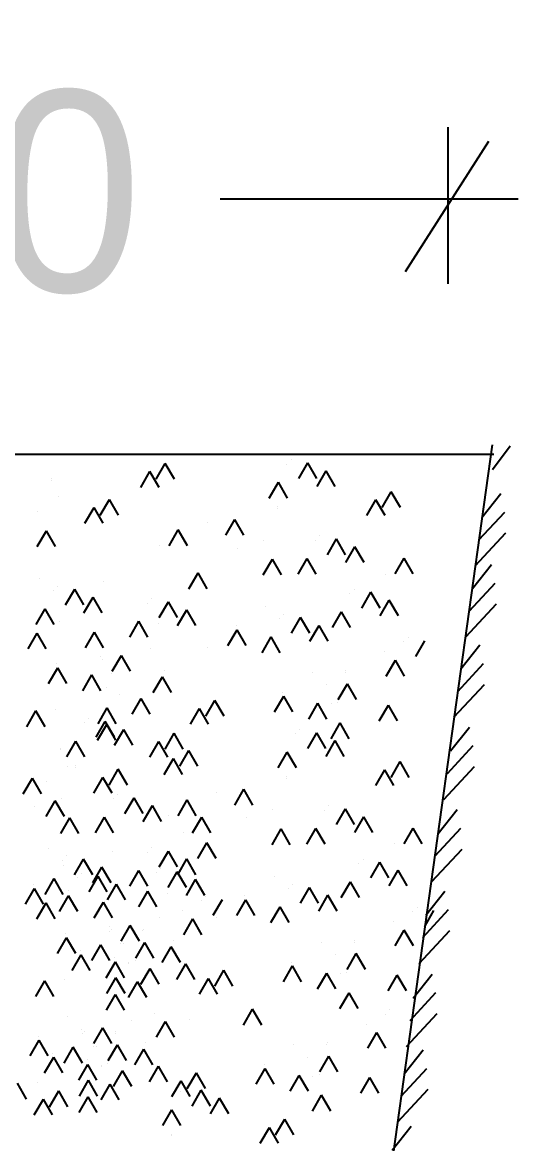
# Model space of a CAD drawing. Header units: feet. Extents: x 3381 to 683417, y 675186 to 4372291.
# Drawn here: x 682791.94 to 682803.24, y 4372097.4 to 4372123.24 of the extents above; entities that cross this region are included whole.
import ezdxf

# ---------------------------------------------------------------- set-up
doc = ezdxf.new("R2010")
doc.units = ezdxf.units.FT
doc.header["$MEASUREMENT"] = 0
doc.linetypes.add('DOT2', pattern=[3.175, 0, -3.175])
doc.linetypes.add('DUZ', pattern=[0])
doc.layers.get('0').update_dxf_attribs({"linetype": 'CONTINUOUS'})
doc.layers.add('Fills_Pen_No__97', color=18, linetype='CONTINUOUS', lineweight=13, true_color=0x020202)
doc.layers.add('text 001', color=146, linetype='DOT2', lineweight=30)
doc.styles.add('тх', font='az97l01.TTF')

msp = doc.modelspace()

# ---------------------------------------------------------------- linework, layer by layer
at = {"color": 0, "lineweight": 25}
for p, q in [((682801.752, 4372120.822), (682801.752, 4372117.212)), ((682802.691, 4372120.494), (682800.765, 4372117.485)), ((682796.501, 4372119.172), (682803.371, 4372119.172)), ((682797.901, 4372078.597), (682802.782, 4372113.502)), ((682803.185, 4372113.47), (682802.78, 4372112.925)), ((682802.975, 4372112.372), (682802.535, 4372111.82)), ((682803.053, 4372111.944), (682802.459, 4372111.303)), ((682803.079, 4372111.464), (682802.371, 4372110.704)), ((682802.759, 4372110.735), (682802.319, 4372110.182)), ((682802.837, 4372110.307), (682802.243, 4372109.665)), ((682802.864, 4372109.826), (682802.155, 4372109.067)), ((682802.486, 4372108.88), (682802.047, 4372108.327)), ((682802.565, 4372108.452), (682801.971, 4372107.81)), ((682802.591, 4372107.971), (682801.883, 4372107.212)), ((682802.251, 4372106.989), (682801.811, 4372106.436)), ((682802.33, 4372106.561), (682801.735, 4372105.919)), ((682802.356, 4372106.08), (682801.648, 4372105.321)), ((682801.966, 4372105.085), (682801.527, 4372104.533)), ((682802.045, 4372104.657), (682801.451, 4372104.016)), ((682802.071, 4372104.177), (682801.363, 4372103.417)), ((682801.682, 4372103.209), (682801.243, 4372102.656)), ((682801.761, 4372102.781), (682801.167, 4372102.14)), ((682801.787, 4372102.3), (682801.079, 4372101.541)), ((682801.39, 4372101.296), (682800.951, 4372100.743)), ((682801.469, 4372100.868), (682800.875, 4372100.226)), ((682801.495, 4372100.387), (682800.787, 4372099.628)), ((682801.182, 4372099.547), (682800.743, 4372098.995)), ((682801.261, 4372099.119), (682800.667, 4372098.478)), ((682801.287, 4372098.639), (682800.579, 4372097.88)), ((682800.904, 4372097.786), (682800.465, 4372097.234))]:
    msp.add_line(p, q, dxfattribs=at)
at = {"linetype": 'DUZ', "lineweight": 25}
msp.add_line((682802.807, 4372113.276), (682770.791, 4372113.276), dxfattribs=at)
at = {"linetype": 'Continuous', "lineweight": 25}
msp.add_open_spline([(682691.713, 4372146.789), (682693.534, 4372143.319), (682699.84, 4372131.301), (682709.737, 4372113.319), (682723.732, 4372094.055), (682734.503, 4372073.857), (682745.466, 4372055.972), (682754.594, 4372038.568), (682768.009, 4372020.047), (682784.609, 4372005.758), (682796.144, 4371990.921), (682804.074, 4371980.439), (682815.392, 4371968.52), (682823.641, 4371957.828), (682828.085, 4371952.068)], degree=3, knots=[0, 0, 0, 0, 11.75951, 40.72321, 61.46233, 83.054979, 109.290717, 124.392744, 141.962718, 177.533008, 189.558821, 198.276488, 216.955448, 238.768866, 238.768866, 238.768866, 238.768866], dxfattribs=at)
at = {"layer": 'Fills_Pen_No__97', "color": 7, "linetype": 'Continuous', "lineweight": 25}
for p, q in [((682798.135, 4372113.159), (682798.135, 4372113.159)), ((682795.025, 4372112.708), (682795.234, 4372113.071)), ((682795.444, 4372112.708), (682795.234, 4372113.071)), ((682798.038, 4372113.057), (682798.038, 4372113.057)), ((682798.311, 4372112.722), (682798.521, 4372113.085)), ((682798.731, 4372112.722), (682798.521, 4372113.085)), ((682798.735, 4372112.54), (682798.944, 4372112.903)), ((682799.154, 4372112.54), (682798.944, 4372112.903)), ((682792.612, 4372112.689), (682792.612, 4372112.689)), ((682792.619, 4372112.726), (682792.619, 4372112.726)), ((682794.669, 4372112.519), (682794.879, 4372112.882)), ((682795.089, 4372112.519), (682794.879, 4372112.882)), ((682797.631, 4372112.273), (682797.841, 4372112.636)), ((682798.051, 4372112.273), (682797.841, 4372112.636)), ((682800.237, 4372112.057), (682800.446, 4372112.42)), ((682800.656, 4372112.057), (682800.446, 4372112.42)), ((682792.779, 4372112.309), (682792.779, 4372112.309)), ((682793.734, 4372111.88), (682793.944, 4372112.243)), ((682794.154, 4372111.88), (682793.944, 4372112.243)), ((682799.881, 4372111.868), (682800.091, 4372112.231)), ((682800.301, 4372111.868), (682800.091, 4372112.231)), ((682792.291, 4372111.957), (682792.291, 4372111.957)), ((682793.379, 4372111.691), (682793.589, 4372112.054)), ((682793.799, 4372111.691), (682793.589, 4372112.054)), ((682797.824, 4372112.038), (682797.824, 4372112.038)), ((682797.831, 4372112.075), (682797.831, 4372112.075)), ((682796.204, 4372111.709), (682796.204, 4372111.709)), ((682796.629, 4372111.419), (682796.839, 4372111.782)), ((682797.048, 4372111.419), (682796.839, 4372111.782)), ((682792.28, 4372111.154), (682792.49, 4372111.517)), ((682792.7, 4372111.154), (682792.49, 4372111.517)), ((682795.323, 4372111.174), (682795.532, 4372111.537)), ((682795.742, 4372111.174), (682795.532, 4372111.537)), ((682798.798, 4372111.404), (682798.798, 4372111.404)), ((682795.105, 4372111.172), (682795.105, 4372111.172)), ((682796.892, 4372111.122), (682796.892, 4372111.122)), ((682797.503, 4372111.306), (682797.503, 4372111.306)), ((682798.701, 4372111.302), (682798.701, 4372111.302)), ((682798.974, 4372110.967), (682799.184, 4372111.331)), ((682799.393, 4372110.967), (682799.184, 4372111.331)), ((682799.398, 4372110.785), (682799.607, 4372111.149)), ((682799.817, 4372110.785), (682799.607, 4372111.149)), ((682797.492, 4372110.503), (682797.702, 4372110.866)), ((682797.912, 4372110.503), (682797.702, 4372110.866)), ((682798.294, 4372110.518), (682798.504, 4372110.882)), ((682798.713, 4372110.518), (682798.504, 4372110.882)), ((682800.535, 4372110.523), (682800.744, 4372110.886)), ((682800.954, 4372110.523), (682800.744, 4372110.886)), ((682792.334, 4372110.427), (682792.334, 4372110.427)), ((682793.815, 4372110.344), (682793.815, 4372110.344)), ((682795.778, 4372110.184), (682795.988, 4372110.547)), ((682796.198, 4372110.184), (682795.988, 4372110.547)), ((682800.317, 4372110.521), (682800.317, 4372110.521)), ((682792.66, 4372110.143), (682792.66, 4372110.143)), ((682792.757, 4372110.245), (682792.757, 4372110.245)), ((682792.934, 4372109.809), (682793.143, 4372110.172)), ((682793.353, 4372109.809), (682793.143, 4372110.172)), ((682799.493, 4372110.072), (682799.493, 4372110.072)), ((682799.59, 4372110.174), (682799.59, 4372110.174)), ((682799.766, 4372109.738), (682799.976, 4372110.101)), ((682800.186, 4372109.738), (682799.976, 4372110.101)), ((682793.357, 4372109.627), (682793.567, 4372109.99)), ((682793.776, 4372109.627), (682793.567, 4372109.99)), ((682794.821, 4372109.853), (682794.821, 4372109.853)), ((682794.918, 4372109.955), (682794.918, 4372109.955)), ((682795.094, 4372109.518), (682795.304, 4372109.882)), ((682795.513, 4372109.518), (682795.304, 4372109.882)), ((682800.19, 4372109.556), (682800.399, 4372109.919)), ((682800.609, 4372109.556), (682800.399, 4372109.919)), ((682792.253, 4372109.36), (682792.463, 4372109.723)), ((682792.673, 4372109.36), (682792.463, 4372109.723)), ((682795.517, 4372109.336), (682795.727, 4372109.7)), ((682795.937, 4372109.336), (682795.727, 4372109.7)), ((682797.546, 4372109.776), (682797.546, 4372109.776)), ((682797.969, 4372109.594), (682797.969, 4372109.594)), ((682799.086, 4372109.289), (682799.296, 4372109.652)), ((682799.506, 4372109.289), (682799.296, 4372109.652)), ((682792.789, 4372109.438), (682792.789, 4372109.438)), ((682794.414, 4372109.069), (682794.624, 4372109.433)), ((682794.833, 4372109.069), (682794.624, 4372109.433)), ((682795.078, 4372109.378), (682795.078, 4372109.378)), ((682796.866, 4372109.327), (682796.866, 4372109.327)), ((682797.872, 4372109.492), (682797.872, 4372109.492)), ((682798.146, 4372109.158), (682798.355, 4372109.521)), ((682798.565, 4372109.158), (682798.355, 4372109.521)), ((682798.569, 4372108.976), (682798.779, 4372109.339)), ((682798.988, 4372108.976), (682798.779, 4372109.339)), ((682792.067, 4372108.798), (682792.276, 4372109.162)), ((682792.486, 4372108.798), (682792.276, 4372109.162)), ((682793.389, 4372108.819), (682793.599, 4372109.182)), ((682793.809, 4372108.819), (682793.599, 4372109.182)), ((682796.677, 4372108.874), (682796.887, 4372109.237)), ((682797.097, 4372108.874), (682796.887, 4372109.237)), ((682797.465, 4372108.709), (682797.675, 4372109.072)), ((682797.885, 4372108.709), (682797.675, 4372109.072)), ((682800.835, 4372109.058), (682800.835, 4372109.058)), ((682793.411, 4372108.9), (682793.411, 4372108.9)), ((682794.892, 4372108.817), (682794.892, 4372108.817)), ((682796.214, 4372108.837), (682796.214, 4372108.837)), ((682800.738, 4372108.956), (682800.738, 4372108.956)), ((682801.011, 4372108.621), (682801.221, 4372108.984)), ((682793.737, 4372108.616), (682793.737, 4372108.616)), ((682793.788, 4372108.55), (682793.788, 4372108.55)), ((682794.01, 4372108.282), (682794.22, 4372108.645)), ((682794.43, 4372108.282), (682794.22, 4372108.645)), ((682800.29, 4372108.727), (682800.29, 4372108.727)), ((682800.331, 4372108.172), (682800.541, 4372108.535)), ((682800.75, 4372108.172), (682800.541, 4372108.535)), ((682792.542, 4372107.997), (682792.752, 4372108.361)), ((682792.73, 4372108.451), (682792.73, 4372108.451)), ((682792.961, 4372107.997), (682792.752, 4372108.361)), ((682795.215, 4372108.3), (682795.215, 4372108.3)), ((682798.623, 4372108.249), (682798.623, 4372108.249)), ((682799.388, 4372108.262), (682799.388, 4372108.262)), ((682799.395, 4372108.299), (682799.395, 4372108.299)), ((682793.33, 4372107.832), (682793.54, 4372108.196)), ((682793.75, 4372107.832), (682793.54, 4372108.196)), ((682794.002, 4372108.219), (682794.002, 4372108.219)), ((682794.957, 4372107.79), (682795.166, 4372108.153)), ((682795.376, 4372107.79), (682795.166, 4372108.153)), ((682799.222, 4372107.63), (682799.432, 4372107.994)), ((682799.642, 4372107.63), (682799.432, 4372107.994)), ((682793.866, 4372107.91), (682793.866, 4372107.91)), ((682794.184, 4372107.757), (682794.184, 4372107.757)), ((682797.942, 4372107.8), (682797.942, 4372107.8)), ((682798.949, 4372107.965), (682798.949, 4372107.965)), ((682794.466, 4372107.292), (682794.676, 4372107.655)), ((682794.885, 4372107.292), (682794.676, 4372107.655)), ((682796.169, 4372107.248), (682796.379, 4372107.611)), ((682796.588, 4372107.248), (682796.379, 4372107.611)), ((682797.754, 4372107.346), (682797.964, 4372107.71)), ((682798.173, 4372107.346), (682797.964, 4372107.71)), ((682798.542, 4372107.181), (682798.752, 4372107.545)), ((682798.962, 4372107.181), (682798.752, 4372107.545)), ((682799.066, 4372107.53), (682799.066, 4372107.53)), ((682799.214, 4372107.568), (682799.214, 4372107.568)), ((682800.169, 4372107.139), (682800.378, 4372107.502)), ((682800.588, 4372107.139), (682800.378, 4372107.502)), ((682792.04, 4372107.004), (682792.25, 4372107.367)), ((682792.459, 4372107.004), (682792.25, 4372107.367)), ((682792.712, 4372107.391), (682792.712, 4372107.391)), ((682793.681, 4372107.071), (682793.89, 4372107.435)), ((682793.763, 4372107.266), (682793.763, 4372107.266)), ((682794.1, 4372107.071), (682793.89, 4372107.435)), ((682795.814, 4372107.059), (682796.024, 4372107.422)), ((682796.233, 4372107.059), (682796.024, 4372107.422)), ((682793.367, 4372107.093), (682793.367, 4372107.093)), ((682793.464, 4372107.195), (682793.464, 4372107.195)), ((682793.64, 4372106.759), (682793.85, 4372107.122)), ((682793.671, 4372106.692), (682793.881, 4372107.055)), ((682794.059, 4372106.759), (682793.85, 4372107.122)), ((682794.091, 4372106.692), (682793.881, 4372107.055)), ((682799.056, 4372106.727), (682799.266, 4372107.09)), ((682799.475, 4372106.727), (682799.266, 4372107.09)), ((682794.063, 4372106.577), (682794.273, 4372106.94)), ((682794.483, 4372106.577), (682794.273, 4372106.94)), ((682795.23, 4372106.487), (682795.439, 4372106.851)), ((682795.649, 4372106.487), (682795.439, 4372106.851)), ((682798.243, 4372106.836), (682798.243, 4372106.836)), ((682798.34, 4372106.938), (682798.34, 4372106.938)), ((682798.517, 4372106.502), (682798.726, 4372106.865)), ((682798.936, 4372106.502), (682798.726, 4372106.865)), ((682792.817, 4372106.468), (682792.817, 4372106.468)), ((682792.824, 4372106.506), (682792.824, 4372106.506)), ((682792.96, 4372106.31), (682793.17, 4372106.673)), ((682793.379, 4372106.31), (682793.17, 4372106.673)), ((682794.875, 4372106.298), (682795.084, 4372106.662)), ((682795.294, 4372106.298), (682795.084, 4372106.662)), ((682795.565, 4372106.093), (682795.775, 4372106.457)), ((682795.985, 4372106.093), (682795.775, 4372106.457)), ((682798.94, 4372106.32), (682799.15, 4372106.683)), ((682799.359, 4372106.32), (682799.15, 4372106.683)), ((682795.21, 4372105.905), (682795.42, 4372106.268)), ((682795.63, 4372105.905), (682795.42, 4372106.268)), ((682797.836, 4372106.052), (682798.046, 4372106.416)), ((682798.256, 4372106.052), (682798.046, 4372106.416)), ((682800.442, 4372105.836), (682800.651, 4372106.199)), ((682800.861, 4372105.836), (682800.651, 4372106.199)), ((682792.985, 4372106.089), (682792.985, 4372106.089)), ((682793.153, 4372106.074), (682793.153, 4372106.074)), ((682793.16, 4372106.112), (682793.16, 4372106.112)), ((682793.94, 4372105.659), (682794.149, 4372106.022)), ((682794.359, 4372105.659), (682794.149, 4372106.022)), ((682800.087, 4372105.647), (682800.296, 4372106.011)), ((682800.506, 4372105.647), (682800.296, 4372106.011)), ((682791.958, 4372105.456), (682792.167, 4372105.819)), ((682792.377, 4372105.456), (682792.167, 4372105.819)), ((682792.496, 4372105.736), (682792.496, 4372105.736)), ((682793.584, 4372105.47), (682793.794, 4372105.833)), ((682794.004, 4372105.47), (682793.794, 4372105.833)), ((682798.029, 4372105.817), (682798.029, 4372105.817)), ((682798.036, 4372105.855), (682798.036, 4372105.855)), ((682794.126, 4372105.441), (682794.126, 4372105.441)), ((682796.409, 4372105.488), (682796.409, 4372105.488)), ((682796.834, 4372105.199), (682797.044, 4372105.562)), ((682797.253, 4372105.199), (682797.044, 4372105.562)), ((682792.221, 4372105.158), (682792.221, 4372105.158)), ((682792.485, 4372104.934), (682792.695, 4372105.297)), ((682792.905, 4372104.934), (682792.695, 4372105.297)), ((682792.831, 4372105.342), (682792.831, 4372105.342)), ((682794.03, 4372105.338), (682794.03, 4372105.338)), ((682794.303, 4372105.004), (682794.513, 4372105.367)), ((682794.722, 4372105.004), (682794.513, 4372105.367)), ((682794.726, 4372104.822), (682794.936, 4372105.185)), ((682795.146, 4372104.822), (682794.936, 4372105.185)), ((682795.528, 4372104.953), (682795.738, 4372105.316)), ((682795.947, 4372104.953), (682795.738, 4372105.316)), ((682799.003, 4372105.183), (682799.003, 4372105.183)), ((682792.821, 4372104.54), (682793.031, 4372104.903)), ((682793.24, 4372104.54), (682793.031, 4372104.903)), ((682793.623, 4372104.555), (682793.832, 4372104.918)), ((682794.042, 4372104.555), (682793.832, 4372104.918)), ((682795.31, 4372104.952), (682795.31, 4372104.952)), ((682795.864, 4372104.559), (682796.073, 4372104.922)), ((682796.283, 4372104.559), (682796.073, 4372104.922)), ((682797.098, 4372104.901), (682797.098, 4372104.901)), ((682797.708, 4372105.085), (682797.708, 4372105.085)), ((682798.906, 4372105.081), (682798.906, 4372105.081)), ((682799.179, 4372104.747), (682799.389, 4372105.11)), ((682799.599, 4372104.747), (682799.389, 4372105.11)), ((682799.603, 4372104.565), (682799.812, 4372104.928)), ((682800.022, 4372104.565), (682799.812, 4372104.928)), ((682797.697, 4372104.282), (682797.907, 4372104.646)), ((682798.117, 4372104.282), (682797.907, 4372104.646)), ((682798.499, 4372104.298), (682798.709, 4372104.661)), ((682798.919, 4372104.298), (682798.709, 4372104.661)), ((682800.74, 4372104.302), (682800.95, 4372104.665)), ((682801.159, 4372104.302), (682800.95, 4372104.665)), ((682795.646, 4372104.558), (682795.646, 4372104.558)), ((682792.539, 4372104.207), (682792.539, 4372104.207)), ((682794.02, 4372104.123), (682794.02, 4372104.123)), ((682794.822, 4372104.109), (682794.822, 4372104.109)), ((682794.919, 4372104.211), (682794.919, 4372104.211)), ((682795.095, 4372103.774), (682795.305, 4372104.137)), ((682795.514, 4372103.774), (682795.305, 4372104.137)), ((682795.984, 4372103.963), (682796.193, 4372104.327)), ((682796.403, 4372103.963), (682796.193, 4372104.327)), ((682800.522, 4372104.301), (682800.522, 4372104.301)), ((682792.865, 4372103.923), (682792.865, 4372103.923)), ((682792.962, 4372104.025), (682792.962, 4372104.025)), ((682793.139, 4372103.588), (682793.348, 4372103.951)), ((682793.558, 4372103.588), (682793.348, 4372103.951)), ((682795.519, 4372103.592), (682795.728, 4372103.955)), ((682795.938, 4372103.592), (682795.728, 4372103.955)), ((682799.698, 4372103.852), (682799.698, 4372103.852)), ((682799.795, 4372103.954), (682799.795, 4372103.954)), ((682799.972, 4372103.517), (682800.181, 4372103.88)), ((682800.391, 4372103.517), (682800.181, 4372103.88)), ((682792.875, 4372103.813), (682792.875, 4372103.813)), ((682793.298, 4372103.631), (682793.298, 4372103.631)), ((682793.562, 4372103.406), (682793.772, 4372103.769)), ((682793.982, 4372103.406), (682793.772, 4372103.769)), ((682794.415, 4372103.325), (682794.625, 4372103.688)), ((682794.834, 4372103.325), (682794.625, 4372103.688)), ((682795.026, 4372103.632), (682795.026, 4372103.632)), ((682795.123, 4372103.734), (682795.123, 4372103.734)), ((682795.299, 4372103.298), (682795.509, 4372103.661)), ((682795.719, 4372103.298), (682795.509, 4372103.661)), ((682800.395, 4372103.335), (682800.605, 4372103.698)), ((682800.814, 4372103.335), (682800.605, 4372103.698)), ((682792.194, 4372103.364), (682792.194, 4372103.364)), ((682792.459, 4372103.139), (682792.668, 4372103.502)), ((682792.878, 4372103.139), (682792.668, 4372103.502)), ((682793.201, 4372103.529), (682793.201, 4372103.529)), ((682793.474, 4372103.194), (682793.684, 4372103.557)), ((682793.894, 4372103.194), (682793.684, 4372103.557)), ((682793.898, 4372103.012), (682794.107, 4372103.376)), ((682794.317, 4372103.012), (682794.107, 4372103.376)), ((682795.723, 4372103.116), (682795.932, 4372103.479)), ((682796.142, 4372103.116), (682795.932, 4372103.479)), ((682797.751, 4372103.556), (682797.751, 4372103.556)), ((682798.174, 4372103.374), (682798.174, 4372103.374)), ((682799.291, 4372103.068), (682799.501, 4372103.431)), ((682799.711, 4372103.068), (682799.501, 4372103.431)), ((682792.006, 4372102.91), (682792.216, 4372103.273)), ((682792.425, 4372102.91), (682792.216, 4372103.273)), ((682792.794, 4372102.745), (682793.004, 4372103.108)), ((682792.995, 4372103.217), (682792.995, 4372103.217)), ((682793.214, 4372102.745), (682793.004, 4372103.108)), ((682794.619, 4372102.849), (682794.829, 4372103.212)), ((682795.039, 4372102.849), (682794.829, 4372103.212)), ((682795.284, 4372103.157), (682795.284, 4372103.157)), ((682796.164, 4372103.094), (682796.164, 4372103.094)), ((682797.071, 4372103.107), (682797.071, 4372103.107)), ((682798.077, 4372103.272), (682798.077, 4372103.272)), ((682798.351, 4372102.937), (682798.56, 4372103.3)), ((682798.77, 4372102.937), (682798.56, 4372103.3)), ((682798.774, 4372102.755), (682798.984, 4372103.118)), ((682799.194, 4372102.755), (682798.984, 4372103.118)), ((682792.272, 4372102.578), (682792.482, 4372102.941)), ((682792.691, 4372102.578), (682792.482, 4372102.941)), ((682793.594, 4372102.599), (682793.804, 4372102.962)), ((682794.014, 4372102.599), (682793.804, 4372102.962)), ((682796.067, 4372102.992), (682796.067, 4372102.992)), ((682796.34, 4372102.658), (682796.55, 4372103.021)), ((682796.882, 4372102.653), (682797.092, 4372103.016)), ((682797.302, 4372102.653), (682797.092, 4372103.016)), ((682797.671, 4372102.488), (682797.88, 4372102.851)), ((682798.09, 4372102.488), (682797.88, 4372102.851)), ((682801.04, 4372102.837), (682801.04, 4372102.837)), ((682793.616, 4372102.68), (682793.616, 4372102.68)), ((682795.097, 4372102.596), (682795.097, 4372102.596)), ((682795.619, 4372102.763), (682795.619, 4372102.763)), ((682795.66, 4372102.209), (682795.87, 4372102.572)), ((682796.079, 4372102.209), (682795.87, 4372102.572)), ((682796.419, 4372102.617), (682796.419, 4372102.617)), ((682800.943, 4372102.735), (682800.943, 4372102.735)), ((682801.216, 4372102.4), (682801.426, 4372102.764)), ((682793.942, 4372102.395), (682793.942, 4372102.395)), ((682793.993, 4372102.329), (682793.993, 4372102.329)), ((682794.216, 4372102.061), (682794.425, 4372102.424)), ((682794.635, 4372102.061), (682794.425, 4372102.424)), ((682794.723, 4372102.336), (682794.723, 4372102.336)), ((682800.496, 4372102.506), (682800.496, 4372102.506)), ((682800.536, 4372101.951), (682800.746, 4372102.315)), ((682800.956, 4372101.951), (682800.746, 4372102.315)), ((682792.747, 4372101.777), (682792.957, 4372102.14)), ((682792.936, 4372102.23), (682792.936, 4372102.23)), ((682793.166, 4372101.777), (682792.957, 4372102.14)), ((682793.951, 4372102.286), (682793.951, 4372102.286)), ((682794.716, 4372102.298), (682794.716, 4372102.298)), ((682795.42, 4372102.079), (682795.42, 4372102.079)), ((682799.6, 4372102.078), (682799.6, 4372102.078)), ((682793.271, 4372101.837), (682793.271, 4372101.837)), ((682793.535, 4372101.612), (682793.745, 4372101.975)), ((682793.955, 4372101.612), (682793.745, 4372101.975)), ((682794.207, 4372101.999), (682794.207, 4372101.999)), ((682794.278, 4372102.002), (682794.278, 4372102.002)), ((682794.551, 4372101.667), (682794.761, 4372102.03)), ((682794.97, 4372101.667), (682794.761, 4372102.03)), ((682795.162, 4372101.569), (682795.371, 4372101.932)), ((682795.581, 4372101.569), (682795.371, 4372101.932)), ((682798.828, 4372102.028), (682798.828, 4372102.028)), ((682799.593, 4372102.041), (682799.593, 4372102.041)), ((682793.083, 4372101.383), (682793.292, 4372101.746)), ((682793.502, 4372101.383), (682793.292, 4372101.746)), ((682793.871, 4372101.218), (682794.081, 4372101.581)), ((682794.071, 4372101.69), (682794.071, 4372101.69)), ((682794.29, 4372101.218), (682794.081, 4372101.581)), ((682794.389, 4372101.537), (682794.389, 4372101.537)), ((682794.395, 4372101.566), (682794.395, 4372101.566)), ((682794.542, 4372101.605), (682794.542, 4372101.605)), ((682795.497, 4372101.175), (682795.707, 4372101.538)), ((682795.917, 4372101.175), (682795.707, 4372101.538)), ((682798.148, 4372101.579), (682798.148, 4372101.579)), ((682799.154, 4372101.744), (682799.154, 4372101.744)), ((682799.428, 4372101.41), (682799.637, 4372101.773)), ((682799.847, 4372101.41), (682799.637, 4372101.773)), ((682794.671, 4372101.071), (682794.881, 4372101.434)), ((682795.09, 4372101.071), (682794.881, 4372101.434)), ((682796.374, 4372101.027), (682796.584, 4372101.39)), ((682796.794, 4372101.027), (682796.584, 4372101.39)), ((682797.959, 4372101.126), (682798.169, 4372101.489)), ((682798.378, 4372101.126), (682798.169, 4372101.489)), ((682798.747, 4372100.961), (682798.957, 4372101.324)), ((682799.167, 4372100.961), (682798.957, 4372101.324)), ((682799.271, 4372101.309), (682799.271, 4372101.309)), ((682799.419, 4372101.348), (682799.419, 4372101.348)), ((682800.374, 4372100.918), (682800.583, 4372101.281)), ((682800.793, 4372100.918), (682800.583, 4372101.281)), ((682792.245, 4372100.783), (682792.455, 4372101.147)), ((682792.665, 4372100.783), (682792.455, 4372101.147)), ((682792.917, 4372101.17), (682792.917, 4372101.17)), ((682793.886, 4372100.851), (682794.096, 4372101.214)), ((682793.969, 4372101.045), (682793.969, 4372101.045)), ((682794.305, 4372100.851), (682794.096, 4372101.214)), ((682794.385, 4372100.764), (682794.594, 4372101.127)), ((682794.804, 4372100.764), (682794.594, 4372101.127)), ((682796.019, 4372100.838), (682796.229, 4372101.201)), ((682796.438, 4372100.838), (682796.229, 4372101.201)), ((682793.876, 4372100.471), (682794.086, 4372100.835)), ((682794.296, 4372100.471), (682794.086, 4372100.835)), ((682799.261, 4372100.506), (682799.471, 4372100.87)), ((682799.68, 4372100.506), (682799.471, 4372100.87)), ((682792.983, 4372100.319), (682792.983, 4372100.319)), ((682794.464, 4372100.236), (682794.464, 4372100.236)), ((682794.986, 4372100.403), (682794.986, 4372100.403)), ((682795.786, 4372100.257), (682795.786, 4372100.257)), ((682797.038, 4372100.128), (682797.247, 4372100.491)), ((682797.457, 4372100.128), (682797.247, 4372100.491)), ((682800.31, 4372100.375), (682800.31, 4372100.375)), ((682800.407, 4372100.477), (682800.407, 4372100.477)), ((682793.309, 4372100.035), (682793.309, 4372100.035)), ((682793.583, 4372099.701), (682793.792, 4372100.064)), ((682794.002, 4372099.701), (682793.792, 4372100.064)), ((682794.09, 4372099.975), (682794.09, 4372099.975)), ((682795.027, 4372099.848), (682795.237, 4372100.212)), ((682795.446, 4372099.848), (682795.237, 4372100.212)), ((682799.863, 4372100.146), (682799.863, 4372100.146)), ((682792.114, 4372099.417), (682792.324, 4372099.78)), ((682792.303, 4372099.87), (682792.303, 4372099.87)), ((682792.534, 4372099.417), (682792.324, 4372099.78)), ((682793.318, 4372099.925), (682793.318, 4372099.925)), ((682793.361, 4372099.969), (682793.361, 4372099.969)), ((682794.083, 4372099.938), (682794.083, 4372099.938)), ((682794.787, 4372099.719), (682794.787, 4372099.719)), ((682798.967, 4372099.718), (682798.967, 4372099.718)), ((682799.903, 4372099.591), (682800.113, 4372099.954)), ((682800.323, 4372099.591), (682800.113, 4372099.954)), ((682792.638, 4372099.476), (682792.638, 4372099.476)), ((682792.903, 4372099.252), (682793.112, 4372099.615)), ((682793.322, 4372099.252), (682793.112, 4372099.615)), ((682793.574, 4372099.639), (682793.574, 4372099.639)), ((682793.645, 4372099.641), (682793.645, 4372099.641)), ((682793.918, 4372099.307), (682794.128, 4372099.67)), ((682794.338, 4372099.307), (682794.128, 4372099.67)), ((682794.529, 4372099.209), (682794.739, 4372099.572)), ((682794.948, 4372099.209), (682794.739, 4372099.572)), ((682798.195, 4372099.668), (682798.195, 4372099.668)), ((682798.96, 4372099.681), (682798.96, 4372099.681)), ((682792.45, 4372099.023), (682792.659, 4372099.386)), ((682792.869, 4372099.023), (682792.659, 4372099.386)), ((682793.238, 4372098.858), (682793.448, 4372099.221)), ((682793.438, 4372099.33), (682793.438, 4372099.33)), ((682793.657, 4372098.858), (682793.448, 4372099.221)), ((682793.762, 4372099.206), (682793.762, 4372099.206)), ((682793.91, 4372099.245), (682793.91, 4372099.245)), ((682797.515, 4372099.219), (682797.515, 4372099.219)), ((682798.521, 4372099.384), (682798.521, 4372099.384)), ((682798.795, 4372099.05), (682799.004, 4372099.413)), ((682799.214, 4372099.05), (682799.004, 4372099.413)), ((682793.756, 4372099.176), (682793.756, 4372099.176)), ((682794.038, 4372098.711), (682794.248, 4372099.074)), ((682794.458, 4372098.711), (682794.248, 4372099.074)), ((682794.865, 4372098.815), (682795.074, 4372099.178)), ((682795.284, 4372098.815), (682795.074, 4372099.178)), ((682795.741, 4372098.667), (682795.951, 4372099.03)), ((682796.161, 4372098.667), (682795.951, 4372099.03)), ((682797.326, 4372098.766), (682797.536, 4372099.129)), ((682797.746, 4372098.766), (682797.536, 4372099.129)), ((682798.115, 4372098.601), (682798.324, 4372098.964)), ((682798.534, 4372098.601), (682798.324, 4372098.964)), ((682798.639, 4372098.949), (682798.639, 4372098.949)), ((682798.786, 4372098.988), (682798.786, 4372098.988)), ((682792.032, 4372098.423), (682791.822, 4372098.786)), ((682792.284, 4372098.81), (682792.284, 4372098.81)), ((682793.253, 4372098.491), (682793.463, 4372098.854)), ((682793.336, 4372098.685), (682793.336, 4372098.685)), ((682793.672, 4372098.491), (682793.463, 4372098.854)), ((682793.752, 4372098.403), (682793.961, 4372098.766)), ((682794.171, 4372098.403), (682793.961, 4372098.766)), ((682795.386, 4372098.478), (682795.596, 4372098.841)), ((682795.806, 4372098.478), (682795.596, 4372098.841)), ((682795.676, 4372098.697), (682795.676, 4372098.697)), ((682799.741, 4372098.558), (682799.951, 4372098.921)), ((682800.16, 4372098.558), (682799.951, 4372098.921)), ((682792.566, 4372098.246), (682792.776, 4372098.61)), ((682792.985, 4372098.246), (682792.776, 4372098.61)), ((682793.243, 4372098.111), (682793.453, 4372098.474)), ((682793.663, 4372098.111), (682793.453, 4372098.474)), ((682795.579, 4372098.595), (682795.579, 4372098.595)), ((682795.853, 4372098.261), (682796.062, 4372098.624)), ((682796.272, 4372098.261), (682796.062, 4372098.624)), ((682796.276, 4372098.079), (682796.486, 4372098.442)), ((682796.695, 4372098.079), (682796.486, 4372098.442)), ((682798.628, 4372098.146), (682798.838, 4372098.509)), ((682799.048, 4372098.146), (682798.838, 4372098.509)), ((682792.211, 4372098.058), (682792.421, 4372098.421)), ((682792.63, 4372098.058), (682792.421, 4372098.421)), ((682795.173, 4372097.811), (682795.382, 4372098.175)), ((682795.592, 4372097.811), (682795.382, 4372098.175)), ((682797.778, 4372097.595), (682797.988, 4372097.959)), ((682798.197, 4372097.595), (682797.988, 4372097.959)), ((682797.423, 4372097.406), (682797.633, 4372097.77)), ((682797.842, 4372097.406), (682797.633, 4372097.77)), ((682795.365, 4372097.576), (682795.365, 4372097.576)), ((682795.372, 4372097.614), (682795.372, 4372097.614))]:
    msp.add_line(p, q, dxfattribs=at)

# ---------------------------------------------------------------- texts
at = {"layer": 'text 001', "color": 0, "lineweight": 25, "style": 'тх'}
msp.add_text('1100 ', height=4.6302, rotation=359.3071, dxfattribs=at).set_placement((682780.901, 4372117.179))

doc.saveas('drawing.dxf')
